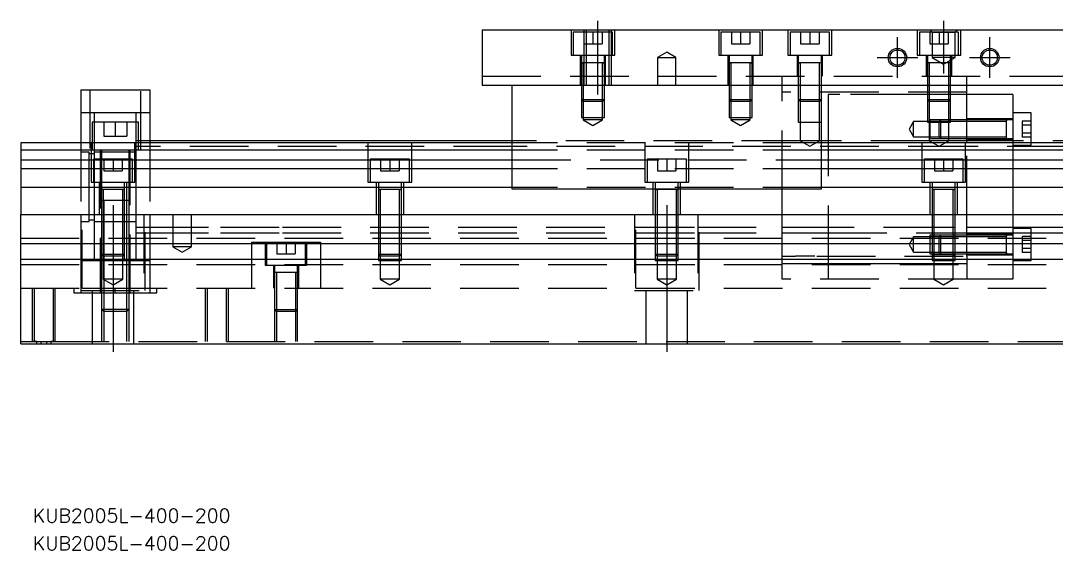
# Model space of a CAD drawing. Extents: x -20 to 621, y -278 to 102.
# Drawn here: x 0 to 224.4, y -277.5 to -162.8 of the extents above; entities that cross this region are included whole.
import ezdxf

# ---------------------------------------------------------------- set-up
doc = ezdxf.new("R2010")
doc.units = 0
doc.linetypes.add('CENTER', pattern=[50.8, 31.75, -6.35, 6.35, -6.35])
doc.linetypes.add('DASHED', pattern=[19.05, 12.7, -6.35])
doc.layers.get('0').update_dxf_attribs({"linetype": 'CONTINUOUS'})
doc.layers.add('CENTER', color=1, linetype='CENTER')
doc.styles.get("Standard").update_dxf_attribs({"font": 'txt.shx', "height": 3, "bigfont": 'bigfont.shx'})

# ---------------------------------------------------------------- blocks, each defined once
blk = doc.blocks.new('*U2')
at = {"color": 7, "linetype": 'CONTINUOUS'}
blk.add_text('KUB2005L-400-200', height=3, dxfattribs=at).set_placement((2.64, -277.54))
blk = doc.blocks.new('*U3')
at = {"color": 7, "linetype": 'CONTINUOUS'}
blk.add_text('KUB2005L-400-200', height=3, dxfattribs=at).set_placement((2.64, -271.53))

msp = doc.modelspace()

# ---------------------------------------------------------------- linework, layer by layer
at = {"color": 7, "linetype": 'CONTINUOUS'}
for p, q in [((100, -164.77), (100, -176.77)), ((100, -164.77), (300, -164.77)), ((100, -176.77), (300, -176.77)), ((106.5, -199.27), (106.5, -176.77)), ((173.5, -199.27), (173.5, -176.77)), ((205, -189.27), (205, -176.77)), ((13, -177.77), (13, -189.27)), ((13, -177.77), (28, -177.77)), ((28, -177.77), (28, -189.27)), ((215, -178.77), (205, -178.77)), ((215, -178.77), (215, -189.27)), ((219, -182.77), (215, -182.77)), ((219, -189.27), (219, -182.77)), ((106.5, -189.27), (0, -189.27)), ((0, -189.27), (0, -190.809608)), ((106.5, -188.77), (28, -188.77)), ((226.5, -189.27), (173.5, -189.27)), ((0, -190.809608), (0, -192.930392)), ((106.5, -190.809608), (0, -190.809608)), ((0, -192.930392), (106.5, -192.930392)), ((0, -192.930392), (0, -194.840532)), ((226.5, -190.809608), (173.5, -190.809608)), ((173.5, -192.930392), (226.5, -192.930392)), ((0, -194.840532), (0, -198.951934)), ((106.5, -194.840532), (0, -194.840532)), ((226.5, -194.840532), (173.5, -194.840532)), ((106.5, -198.951934), (0, -198.951934)), ((0, -198.951934), (0, -204.77)), ((173.5, -199.27), (106.5, -199.27)), ((226.5, -198.951934), (173.5, -198.951934)), ((17.9, -201.77), (17.499994, -201.77)), ((22.5, -201.77), (22.1, -201.77)), ((23.500006, -201.77), (22.5, -201.77)), ((0, -204.77), (400, -204.77)), ((0, -211.07), (0, -204.77)), ((213.6, -209.62), (213.6, -209.269994)), ((0, -211.07), (400, -211.07)), ((0, -214.47), (0, -211.07)), ((213.6, -213.270006), (213.6, -212.92)), ((0, -232.77), (0, -214.47)), ((0, -214.47), (400, -214.47)), ((18, -214.47), (18, -214.77)), ((0, -232.77), (400, -232.77))]:
    msp.add_line(p, q, dxfattribs=at)
at = {"color": 3, "linetype": 'DASHED'}
for p, q in [((119.25, -164.77), (119.25, -170.27)), ((128.25, -165.27), (119.75, -165.27)), ((119.75, -165.27), (119.75, -170.27)), ((122, -165.27), (122, -167.77)), ((122.000006, -164.77), (122.000006, -176.77)), ((122.5, -164.77), (122.5, -176.77)), ((124, -165.27), (124, -167.77)), ((126, -165.27), (126, -167.77)), ((127.5, -176.77), (127.5, -164.77)), ((127.999994, -176.77), (127.999994, -164.77)), ((128.25, -170.27), (128.25, -165.27)), ((128.75, -170.27), (128.75, -164.77)), ((151.25, -164.77), (151.25, -170.27)), ((160.25, -165.27), (151.75, -165.27)), ((151.75, -165.27), (151.75, -170.27)), ((154, -165.27), (154, -167.77)), ((156, -165.27), (156, -167.77)), ((158, -165.27), (158, -167.77)), ((160.25, -170.27), (160.25, -165.27)), ((160.75, -170.27), (160.75, -164.77)), ((166.25, -164.77), (166.25, -170.27)), ((175.25, -165.27), (166.75, -165.27)), ((166.75, -165.27), (166.75, -170.27)), ((169, -165.27), (169, -167.77)), ((171, -165.27), (171, -167.77)), ((173, -165.27), (173, -167.77)), ((175.25, -170.27), (175.25, -165.27)), ((175.75, -170.27), (175.75, -164.77)), ((194.25, -164.77), (194.25, -170.27)), ((203.25, -165.27), (194.75, -165.27)), ((194.75, -165.27), (194.75, -170.27)), ((197.5, -165.27), (197, -164.77)), ((197, -165.27), (197, -167.77)), ((197.5, -165.27), (197.5, -170.77)), ((197.5, -165.27), (202.5, -165.27)), ((199, -165.27), (199, -167.77)), ((201, -165.27), (201, -167.77)), ((202.5, -165.27), (203, -164.77)), ((202.5, -170.77), (202.5, -165.27)), ((203.25, -170.27), (203.25, -165.27)), ((203.75, -170.27), (203.75, -164.77)), ((122, -167.77), (124, -167.77)), ((124, -167.77), (126, -167.77)), ((154, -167.77), (156, -167.77)), ((156, -167.77), (158, -167.77)), ((169, -167.77), (171, -167.77)), ((171, -167.77), (173, -167.77)), ((197, -167.77), (199, -167.77)), ((199, -167.77), (201, -167.77)), ((119.25, -170.27), (128.75, -170.27)), ((121.25, -170.27), (121.25, -176.77)), ((121.5, -170.27), (121.5, -171.87)), ((126.5, -171.87), (126.5, -170.27)), ((126.75, -176.77), (126.75, -170.27)), ((140, -169.6153), (138, -170.77)), ((142, -170.77), (140, -169.6153)), ((151.25, -170.27), (160.75, -170.27)), ((153.25, -170.27), (153.25, -176.77)), ((153.5, -170.27), (153.5, -171.87)), ((158.5, -171.87), (158.5, -170.27)), ((158.75, -176.77), (158.75, -170.27)), ((166.25, -170.27), (175.75, -170.27)), ((168.25, -170.27), (168.25, -174.77)), ((168.5, -170.27), (168.5, -171.87)), ((173.5, -171.87), (173.5, -170.27)), ((173.75, -174.77), (173.75, -170.27)), ((194.25, -170.27), (203.75, -170.27)), ((196.25, -170.27), (196.25, -174.77)), ((196.5, -170.27), (196.5, -171.87)), ((201.5, -171.87), (201.5, -170.27)), ((201.75, -174.77), (201.75, -170.27)), ((121.5, -171.865), (121.5, -171.87)), ((121.5, -171.87), (121.757448, -171.87)), ((121.757468, -171.87), (121.5, -171.87)), ((121.5, -171.87), (121.5, -176.76998)), ((121.5, -171.87), (121.5, -171.875)), ((126.242552, -171.87), (121.757468, -171.87)), ((121.9, -171.87), (121.9, -176.76998)), ((126.1, -176.76998), (126.1, -171.87)), ((126.5, -171.87), (126.242552, -171.87)), ((126.242602, -171.87), (126.5, -171.87)), ((126.5, -171.87), (126.5, -171.865)), ((126.5, -176.76998), (126.5, -171.87)), ((126.5, -171.875), (126.5, -171.87)), ((138, -170.77), (140, -170.77)), ((138, -170.77), (138, -176.77)), ((140, -170.77), (142, -170.77)), ((142, -176.77), (142, -170.77)), ((153.5, -171.865), (153.5, -171.87)), ((153.5, -171.87), (153.757448, -171.87)), ((153.757468, -171.87), (153.5, -171.87)), ((153.5, -171.87), (153.5, -176.76998)), ((153.5, -171.87), (153.5, -171.875)), ((158.242552, -171.87), (153.757468, -171.87)), ((153.9, -171.87), (153.9, -176.76998)), ((158.1, -176.76998), (158.1, -171.87)), ((158.5, -171.87), (158.242552, -171.87)), ((158.242602, -171.87), (158.5, -171.87)), ((158.5, -171.87), (158.5, -171.865)), ((158.5, -176.76998), (158.5, -171.87)), ((158.5, -171.875), (158.5, -171.87)), ((168.5, -171.865), (168.5, -171.87)), ((168.5, -171.87), (168.757448, -171.87)), ((168.757468, -171.87), (168.5, -171.87)), ((168.5, -171.87), (168.5, -171.875)), ((168.5, -171.87), (168.5, -174.76998)), ((173.75, -171.87), (168.757468, -171.87)), ((168.9, -171.87), (168.9, -174.76998)), ((172.757468, -171.87), (172.5, -171.87)), ((173.1, -176.77), (173.1, -171.87)), ((173.5, -171.87), (173.5, -171.865)), ((173.5, -171.875), (173.5, -171.87)), ((173.5, -174.76998), (173.5, -171.87)), ((196.5, -171.865), (196.5, -171.87)), ((196.757468, -171.87), (196.5, -171.87)), ((196.5, -171.87), (196.5, -171.875)), ((196.5, -171.87), (196.5, -174.76998)), ((201.242552, -171.87), (196.757468, -171.87)), ((196.9, -171.87), (196.9, -174.76998)), ((202.5, -170.77), (197.5, -170.77)), ((197.5, -170.77), (200, -172.213376)), ((200, -172.213376), (202.5, -170.77)), ((201.1, -174.76998), (201.1, -171.87)), ((201.5, -171.87), (201.242552, -171.87)), ((201.5, -171.87), (201.5, -171.865)), ((201.5, -171.875), (201.5, -171.87)), ((201.5, -174.76998), (201.5, -171.87)), ((100, -174.77), (300, -174.77)), ((165, -176.77), (165, -174.77)), ((168.5, -174.77), (168.5, -176.77)), ((168.500006, -174.77), (168.500006, -176.77)), ((168.9, -174.77), (168.9, -176.77)), ((173.499994, -176.77), (173.499994, -174.77)), ((173.5, -176.77), (173.5, -174.77)), ((196.5, -174.77), (196.5, -176.77)), ((196.500006, -174.77), (196.500006, -176.77)), ((196.9, -174.77), (196.9, -176.77)), ((201.1, -176.77), (201.1, -174.77)), ((201.499994, -176.77), (201.499994, -174.77)), ((201.5, -176.77), (201.5, -174.77)), ((205, -176.77), (205, -174.77)), ((121.5, -176.77), (121.5, -179.87)), ((121.500006, -176.77), (121.500006, -179.870006)), ((121.9, -176.77), (121.9, -180.27)), ((126.1, -180.27), (126.1, -176.77)), ((126.499994, -179.870006), (126.499994, -176.77)), ((126.5, -179.87), (126.5, -176.77)), ((153.5, -176.77), (153.5, -179.87)), ((153.500006, -176.77), (153.500006, -179.870006)), ((153.9, -176.77), (153.9, -180.27)), ((158.1, -180.27), (158.1, -176.77)), ((158.499994, -179.870006), (158.499994, -176.77)), ((158.5, -179.87), (158.5, -176.77)), ((165, -199.27), (165, -176.77)), ((168.5, -176.77), (168.5, -179.87)), ((168.500006, -176.77), (168.500006, -179.870006)), ((168.9, -176.77), (168.9, -180.27)), ((173.1, -180.27), (173.1, -176.77)), ((173.499994, -179.870006), (173.499994, -176.77)), ((173.5, -179.87), (173.5, -176.77)), ((196.5, -176.77), (196.5, -179.87)), ((196.500006, -176.77), (196.500006, -179.870006)), ((196.9, -176.77), (196.9, -180.27)), ((201.1, -180.27), (201.1, -176.77)), ((201.499994, -179.870006), (201.499994, -176.77)), ((201.5, -179.87), (201.5, -176.77)), ((15, -177.77), (15, -190.77)), ((26, -190.77), (26, -177.77)), ((205, -178.27), (165, -178.27)), ((175, -178.77), (175, -180.27)), ((177.1, -178.77), (175, -178.77)), ((177.5, -178.77), (177.1, -178.77)), ((192.5, -178.77), (177.5, -178.77)), ((196.5, -178.77), (192.5, -178.77)), ((196.9, -178.77), (196.5, -178.77)), ((201.1, -178.77), (196.9, -178.77)), ((201.5, -178.77), (201.1, -178.77)), ((205, -178.77), (201.5, -178.77)), ((121.5, -179.87), (126.5, -179.87)), ((121.5, -179.87), (121.9, -180.27)), ((121.500006, -179.87002), (121.500006, -183.77)), ((126.1, -180.27), (121.9, -180.27)), ((121.9, -180.27002), (121.9, -183.77)), ((126.1, -180.27), (126.5, -179.87)), ((126.1, -183.77), (126.1, -180.27002)), ((126.499994, -183.77), (126.499994, -179.87002)), ((153.5, -179.87), (158.5, -179.87)), ((153.5, -179.87), (153.9, -180.27)), ((153.500006, -179.87002), (153.500006, -183.77)), ((158.1, -180.27), (153.9, -180.27)), ((153.9, -180.27002), (153.9, -183.77)), ((158.1, -180.27), (158.5, -179.87)), ((158.1, -183.77), (158.1, -180.27002)), ((158.499994, -183.77), (158.499994, -179.87002)), ((168.5, -179.87), (173.499994, -179.87)), ((168.5, -179.87), (168.9, -180.27)), ((168.500006, -179.87002), (168.500006, -184.77)), ((173.1, -180.27), (168.9, -180.27)), ((168.9, -180.27002), (168.9, -184.77)), ((172.9, -180.27), (172.500006, -180.27)), ((173.1, -180.27), (173.5, -179.87)), ((173.1, -184.77), (173.1, -180.27002)), ((173.499994, -180.27), (173.499994, -179.87002)), ((173.499994, -183.77), (173.499994, -180.27)), ((175, -180.27), (175, -183.77)), ((196.5, -179.87), (201.5, -179.87)), ((196.5, -179.87), (196.9, -180.27)), ((196.500006, -179.87002), (196.500006, -184.77)), ((201.1, -180.27), (196.9, -180.27)), ((196.9, -180.27002), (196.9, -184.77)), ((201.1, -180.27), (201.5, -179.87)), ((201.1, -184.77), (201.1, -180.27002)), ((201.499994, -184.77), (201.499994, -179.87002)), ((16, -182.77), (13, -182.77)), ((16, -184.77), (16, -182.77)), ((25, -182.77), (16, -182.77)), ((25, -184.77), (25, -182.77)), ((28, -182.77), (25, -182.77)), ((121.500006, -183.77), (126.499994, -183.77)), ((121.9, -183.77), (121.9, -184.27)), ((126.1, -184.27), (126.1, -183.77)), ((153.500006, -183.77), (158.499994, -183.77)), ((153.9, -183.77), (153.9, -184.27)), ((158.1, -184.27), (158.1, -183.77)), ((173.499994, -184.77), (173.499994, -183.77)), ((175, -183.77), (175, -214.47)), ((25.5, -184.77), (15.5, -184.77)), ((15.5, -184.77), (15.5, -189.27)), ((16, -189.27), (16, -184.77)), ((18, -184.77), (18, -187.77)), ((20.5, -184.77), (20.5, -187.77)), ((23, -184.77), (23, -187.77)), ((25, -189.27), (25, -184.77)), ((25.5, -189.27), (25.5, -184.77)), ((126.1, -184.27), (121.9, -184.27)), ((121.9, -184.27), (124, -185.482436)), ((124, -185.482436), (126.1, -184.27)), ((158.1, -184.27), (153.9, -184.27)), ((153.9, -184.27), (156, -185.482436)), ((156, -185.482436), (158.1, -184.27)), ((168.500006, -184.77), (173.499994, -184.77)), ((168.9, -184.77), (168.9, -188.77)), ((173.1, -188.77), (173.1, -184.77)), ((193.5, -184.62), (192.547372, -186.27)), ((193.5, -187.92), (193.5, -184.62)), ((197, -184.62), (193.5, -184.62)), ((196.500006, -184.77), (201.499994, -184.77)), ((196.9, -184.77), (196.9, -188.77)), ((197, -184.270006), (197, -188.269994)), ((199.34998, -184.270006), (197, -184.270006)), ((198.99998, -184.62), (197, -184.62)), ((199.35, -184.27), (199, -184.62)), ((199, -187.92), (199, -184.62)), ((205, -184.62), (199, -184.62)), ((199.35, -184.27), (199.35, -188.27)), ((205, -184.27), (199.35, -184.27)), ((205, -184.270006), (199.35, -184.270006)), ((201.1, -188.77), (201.1, -184.77)), ((215, -184.02), (205, -184.02)), ((207.5, -184.27), (205.00002, -184.27)), ((207.5, -184.62), (205.00002, -184.62)), ((213.605, -184.27), (207.5, -184.27)), ((213.6, -184.62), (207.5, -184.62)), ((215, -184.27), (213.595, -184.27)), ((213.6, -184.27), (213.6, -184.486668)), ((213.6, -188.27), (213.6, -184.27)), ((217, -184.53795), (217, -185.403974)), ((219, -184.53795), (217, -184.53795)), ((219, -185.403974), (217, -185.403974)), ((217, -185.403974), (217, -187.136026)), ((18, -187.77), (20.5, -187.77)), ((20.5, -187.77), (23, -187.77)), ((192.547372, -186.27), (193.5, -187.92)), ((193.5, -187.92), (197, -187.92)), ((197, -187.92), (198.99998, -187.92)), ((197, -188.269994), (199.34998, -188.269994)), ((199, -187.92), (205, -187.92)), ((199, -187.92), (199.35, -188.27)), ((199.35, -188.269994), (205, -188.269994)), ((199.35, -188.27), (205, -188.27)), ((205.00002, -187.92), (207.5, -187.92)), ((205.00002, -188.27), (207.5, -188.27)), ((207.5, -187.92), (213.6, -187.92)), ((207.5, -188.27), (213.605, -188.27)), ((213.595, -188.27), (215, -188.27)), ((217, -187.136026), (217, -188.00205)), ((219, -187.136026), (217, -187.136026)), ((219, -188.00205), (217, -188.00205)), ((13, -189.27), (13, -204.77)), ((15.25, -189.27), (15.25, -197.77)), ((15.5, -189.27), (15.5, -190.77)), ((16, -190.809608), (16, -189.27)), ((24.75, -197.77), (24.75, -189.27)), ((25.5, -188.77), (25, -188.77)), ((25, -190.809608), (25, -189.27)), ((25.5, -190.02), (25, -190.02)), ((28, -188.77), (25.5, -188.77)), ((25.5, -190.77), (25.5, -189.27)), ((28, -190.02), (25.5, -190.02)), ((28, -189.27), (28, -204.77)), ((106.5, -190.02), (28, -190.02)), ((75.25, -189.27), (75.25, -197.77)), ((84.75, -197.77), (84.75, -189.27)), ((168.9, -188.77), (106.5, -188.77)), ((173.5, -189.27), (106.5, -189.27)), ((205, -190.02), (106.5, -190.02)), ((135.25, -189.27), (135.25, -197.77)), ((144.75, -197.77), (144.75, -189.27)), ((173.1, -188.77), (168.9, -188.77)), ((168.9, -188.77), (171, -189.982436)), ((171, -189.982436), (173.1, -188.77)), ((174.99998, -188.77), (173.1, -188.77)), ((196.9, -188.77), (175, -188.77)), ((196.9, -188.770002), (175, -188.770006)), ((195.25, -189.27), (195.25, -197.77)), ((201.1, -188.77), (196.9, -188.77)), ((196.9, -188.77), (199, -189.982436)), ((199, -189.982436), (201.1, -188.77)), ((205, -188.77), (201.1, -188.77)), ((205, -188.770006), (201.1, -188.770002)), ((204.75, -197.77), (204.75, -189.27)), ((205, -188.52), (215, -188.52)), ((207.5, -188.77), (205, -188.77)), ((207.5, -188.770006), (205, -188.770006)), ((205, -204.77), (205, -189.27)), ((226.5, -190.02), (205, -190.02)), ((215, -188.77), (207.5, -188.77)), ((215, -188.770006), (207.5, -188.770006)), ((215, -189.27), (215, -199.27)), ((215, -189.77), (219, -189.77)), ((293.5, -188.77), (215.00002, -188.77)), ((219, -189.77), (219, -189.27)), ((14.85, -191.27), (13, -191.27)), ((14.85, -198.77), (14.85, -191.27)), ((16, -191.62), (14.85, -191.62)), ((15, -190.77), (26, -190.77)), ((24.25, -192.77), (15.75, -192.77)), ((15.75, -192.77), (15.75, -197.77)), ((16, -192.77), (16, -190.809608)), ((17.5, -191.27), (16, -191.27)), ((16, -197.77), (16, -192.77)), ((17.25, -190.77), (17.25, -221.77)), ((17.5, -190.77), (17.5, -192.77)), ((23.5, -191.27), (17.5, -191.27)), ((17.5, -192.77), (17.5, -197.77)), ((18, -192.77), (18, -195.27)), ((20, -192.77), (20, -195.27)), ((22, -192.77), (22, -195.27)), ((23.5, -192.77), (23.5, -190.77)), ((25, -191.27), (23.5, -191.27)), ((23.5, -197.77), (23.5, -192.77)), ((23.75, -221.77), (23.75, -190.77)), ((24.25, -197.77), (24.25, -192.77)), ((25, -198.77), (25, -190.809608)), ((84.25, -192.77), (75.75, -192.77)), ((75.75, -192.77), (75.75, -197.77)), ((78, -192.77), (78, -195.27)), ((80, -192.77), (80, -195.27)), ((82, -192.77), (82, -195.27)), ((84.25, -197.77), (84.25, -192.77)), ((173.5, -190.809608), (106.5, -190.809608)), ((106.5, -192.930392), (173.5, -192.930392)), ((144.25, -192.77), (135.75, -192.77)), ((135.75, -192.77), (135.75, -197.77)), ((138, -192.77), (138, -195.27)), ((140, -192.77), (140, -195.27)), ((142, -192.77), (142, -195.27)), ((144.25, -197.77), (144.25, -192.77)), ((204.25, -192.77), (195.75, -192.77)), ((195.75, -192.77), (195.75, -197.77)), ((198, -192.77), (198, -195.27)), ((200, -192.77), (200, -195.27)), ((202, -192.77), (202, -195.27)), ((204.25, -197.77), (204.25, -192.77)), ((173.5, -194.840532), (106.5, -194.840532)), ((18, -195.27), (20, -195.27)), ((20, -195.27), (22, -195.27)), ((78, -195.27), (80, -195.27)), ((80, -195.27), (82, -195.27)), ((138, -195.27), (140, -195.27)), ((140, -195.27), (142, -195.27)), ((198, -195.27), (200, -195.27)), ((200, -195.27), (202, -195.27)), ((14.85, -204.77), (14.85, -198.77)), ((15.25, -197.77), (24.75, -197.77)), ((16, -198.77), (16, -197.77)), ((16, -204.77), (16, -198.77)), ((17, -197.77), (17, -204.77)), ((17.5, -197.77), (17.5, -199.37)), ((17.5, -199.365), (17.5, -199.37)), ((17.757468, -199.37), (17.5, -199.37)), ((17.5, -199.37), (17.5, -199.375)), ((17.5, -199.37), (17.5, -204.76998)), ((22.242552, -199.37), (17.757468, -199.37)), ((17.9, -199.37), (17.9, -204.76998)), ((22.1, -204.76998), (22.1, -199.37)), ((22.5, -199.37), (22.242552, -199.37)), ((22.5, -199.37), (22.5, -197.77)), ((22.5, -199.37), (22.5, -199.365)), ((22.5, -199.375), (22.5, -199.37)), ((22.5, -204.76998), (22.5, -199.37)), ((23, -204.77), (23, -197.77)), ((23.5, -201.77), (23.5, -197.77)), ((25, -204.77), (25, -198.77)), ((75.25, -197.77), (84.75, -197.77)), ((77, -197.77), (77, -204.77)), ((77.5, -197.77), (77.5, -199.37)), ((77.5, -199.365), (77.5, -199.37)), ((77.5, -199.37), (77.757448, -199.37)), ((77.757468, -199.37), (77.5, -199.37)), ((77.5, -199.37), (77.5, -199.375)), ((77.5, -199.37), (77.5, -204.76998)), ((82.242552, -199.37), (77.757468, -199.37)), ((77.9, -199.37), (77.9, -204.76998)), ((82.1, -204.76998), (82.1, -199.37)), ((82.5, -199.37), (82.242552, -199.37)), ((82.242602, -199.37), (82.5, -199.37)), ((82.5, -199.37), (82.5, -197.77)), ((82.5, -199.37), (82.5, -199.365)), ((82.5, -199.375), (82.5, -199.37)), ((82.5, -204.76998), (82.5, -199.37)), ((83, -204.77), (83, -197.77)), ((173.5, -198.951934), (106.5, -198.951934)), ((135.25, -197.77), (144.75, -197.77)), ((137, -197.77), (137, -204.77)), ((137.5, -197.77), (137.5, -199.37)), ((137.5, -199.365), (137.5, -199.37)), ((137.5, -199.37), (137.757448, -199.37)), ((137.757468, -199.37), (137.5, -199.37)), ((137.5, -199.37), (137.5, -199.375)), ((137.5, -199.37), (137.5, -204.76998)), ((142.242552, -199.37), (137.757468, -199.37)), ((137.9, -199.37), (137.9, -204.76998)), ((142.1, -204.76998), (142.1, -199.37)), ((142.5, -199.37), (142.242552, -199.37)), ((142.242602, -199.37), (142.5, -199.37)), ((142.5, -199.37), (142.5, -197.77)), ((142.5, -199.37), (142.5, -199.365)), ((142.5, -199.375), (142.5, -199.37)), ((142.5, -204.76998), (142.5, -199.37)), ((143, -204.77), (143, -197.77)), ((165, -204.77), (165, -199.27)), ((195.25, -197.77), (204.75, -197.77)), ((197, -197.77), (197, -204.77)), ((197.5, -197.77), (197.5, -199.37)), ((197.5, -199.365), (197.5, -199.37)), ((197.5, -199.37), (197.757448, -199.37)), ((197.757468, -199.37), (197.5, -199.37)), ((197.5, -199.37), (197.5, -199.375)), ((197.5, -199.37), (197.5, -204.76998)), ((202.242552, -199.37), (197.757468, -199.37)), ((197.9, -199.37), (197.9, -204.76998)), ((202.1, -204.76998), (202.1, -199.37)), ((202.5, -199.37), (202.242552, -199.37)), ((202.242602, -199.37), (202.5, -199.37)), ((202.5, -199.37), (202.5, -197.77)), ((202.5, -199.37), (202.5, -199.365)), ((202.5, -199.375), (202.5, -199.37)), ((202.5, -204.76998), (202.5, -199.37)), ((203, -204.77), (203, -197.77)), ((215, -199.27), (215, -204.77)), ((17.849602, -201.77), (17.5, -201.77)), ((17.899998, -201.77), (17.849602, -201.77)), ((22.10048, -201.77), (17.899998, -201.77)), ((18, -201.77), (18, -204.76998)), ((22.500272, -201.77), (22.10048, -201.77)), ((23.15035, -201.77), (22.500272, -201.77)), ((23.5, -201.77), (23.15035, -201.77)), ((23.5, -201.77), (23.5, -201.765)), ((23.5, -204.77), (23.5, -201.77)), ((23.5, -201.775), (23.5, -201.77)), ((13, -204.77), (13, -211.07)), ((13, -204.77), (13, -221.27)), ((13, -206.27), (14.85, -206.27)), ((13.291796, -220.77), (13.291796, -204.77)), ((14.85, -206.27), (14.85, -204.77)), ((14.85, -205.92), (16, -205.92)), ((16, -211.07), (16, -204.77)), ((16, -206.27), (17.5, -206.27)), ((17.5, -204.77), (17.5, -211.07)), ((17.5, -206.27), (17.9, -206.27)), ((17.500006, -204.77), (17.500006, -211.07)), ((17.9, -204.77), (17.9, -211.07)), ((17.9, -204.77), (17.9, -213.77)), ((17.9, -206.27), (18, -206.27)), ((18, -204.77), (18, -213.77)), ((18, -206.27), (22.1, -206.27)), ((22.1, -211.07), (22.1, -204.77)), ((22.1, -206.27), (22.5, -206.27)), ((22.499994, -211.07), (22.499994, -204.77)), ((22.5, -211.07), (22.5, -204.77)), ((22.5, -206.27), (23, -206.27)), ((23, -211.07), (23, -204.77002)), ((23, -206.27), (23.5, -206.27)), ((23.5, -211.07), (23.5, -204.77)), ((23.5, -206.27), (25, -206.27)), ((25, -211.07), (25, -204.77)), ((26.708204, -204.77), (26.708204, -220.77)), ((27, -221.27), (27, -204.77)), ((28, -204.77), (28, -211.07)), ((33, -204.77), (33, -211.77)), ((37, -211.77), (37, -204.77)), ((77.5, -204.77), (77.5, -211.07)), ((77.500006, -204.77), (77.500006, -211.07)), ((77.9, -204.77), (77.9, -211.07)), ((82.1, -211.07), (82.1, -204.77)), ((82.499994, -211.07), (82.499994, -204.77)), ((82.5, -211.07), (82.5, -204.77)), ((133, -204.77), (133, -221.27)), ((133.291796, -220.77), (133.291796, -204.77)), ((137.5, -204.77), (137.5, -211.07)), ((137.500006, -204.77), (137.500006, -211.07)), ((137.9, -204.77), (137.9, -211.07)), ((142.1, -211.07), (142.1, -204.77)), ((142.499994, -211.07), (142.499994, -204.77)), ((142.5, -211.07), (142.5, -204.77)), ((146.708204, -204.77), (146.708204, -220.77)), ((147, -221.27), (147, -204.77)), ((165, -211.07), (165, -204.77)), ((197.5, -204.77), (197.5, -211.07)), ((197.500006, -204.77), (197.500006, -211.07)), ((197.9, -204.77), (197.9, -211.07)), ((202.1, -211.07), (202.1, -204.77)), ((202.499994, -211.07), (202.499994, -204.77)), ((202.5, -211.07), (202.5, -204.77)), ((205, -211.07), (205, -204.77)), ((215, -204.77), (215, -211.07)), ((25, -207.52), (28, -207.52)), ((28, -207.52), (43.291796, -207.52)), ((43.291796, -207.52), (56.708204, -207.52)), ((56.708204, -207.52), (133.291796, -207.52)), ((77.5, -207.52), (77.9, -207.52)), ((77.9, -207.52), (82.1, -207.52)), ((82.1, -207.52), (82.5, -207.52)), ((133.291796, -207.52), (146.708204, -207.52)), ((137.5, -207.52), (137.9, -207.52)), ((137.9, -207.52), (142.1, -207.52)), ((142.1, -207.52), (142.5, -207.52)), ((146.708204, -207.52), (165, -207.52)), ((165, -207.52), (167.5, -207.52)), ((167.5, -207.52), (167.9, -207.52)), ((167.9, -207.52), (205, -207.52)), ((197.5, -207.52), (197.9, -207.52)), ((197.9, -207.52), (202.1, -207.52)), ((202.1, -207.52), (202.5, -207.52)), ((205, -207.52), (215, -207.52)), ((215, -207.52), (253.291796, -207.52)), ((219, -207.77), (215, -207.77)), ((219, -211.07), (219, -207.77)), ((0, -209.92), (400, -209.92)), ((25, -208.77), (28, -208.77)), ((28, -208.77), (43.291796, -208.77)), ((43.291796, -208.77), (56.708204, -208.77)), ((50, -210.77), (50, -211.07)), ((50, -210.77), (56.708204, -210.77)), ((53, -210.77), (53, -215.77)), ((53.25, -210.77), (53.25, -211.07)), ((55.5, -210.77), (55.5, -213.27)), ((56.708204, -208.77), (133.291796, -208.77)), ((56.708204, -210.77), (65, -210.77)), ((57.5, -210.77), (57.5, -213.27)), ((59.5, -210.77), (59.5, -213.27)), ((61.75, -211.07), (61.75, -210.77)), ((62, -215.77), (62, -210.77)), ((65, -210.77), (65, -211.07)), ((77.5, -208.77), (77.9, -208.77)), ((77.9, -208.77), (82.1, -208.77)), ((82.1, -208.77), (82.5, -208.77)), ((133.291796, -208.77), (146.708204, -208.77)), ((137.5, -208.77), (137.9, -208.77)), ((137.9, -208.77), (142.1, -208.77)), ((142.1, -208.77), (142.5, -208.77)), ((146.708204, -208.77), (165, -208.77)), ((165, -208.77), (167.5, -208.77)), ((167.5, -208.77), (167.9, -208.77)), ((167.9, -208.77), (174.99998, -208.77)), ((175, -208.769994), (205, -208.769994)), ((175, -208.77), (205, -208.77)), ((193.5, -209.62), (192.547372, -211.27)), ((193.5, -212.92), (193.5, -209.62)), ((197, -209.62), (193.5, -209.62)), ((197, -209.270006), (197, -213.269994)), ((199.34998, -209.270006), (197, -209.270006)), ((198.99998, -209.62), (197, -209.62)), ((197.5, -208.77), (197.9, -208.77)), ((197.9, -208.77), (202.1, -208.77)), ((199.35, -209.27), (199, -209.62)), ((199, -212.92), (199, -209.62)), ((205, -209.62), (199, -209.62)), ((199.35, -209.27), (199.35, -213.27)), ((205, -209.27), (199.35, -209.27)), ((205, -209.270006), (199.35, -209.270006)), ((202.1, -208.77), (202.5, -208.77)), ((205, -208.769994), (215, -208.769994)), ((205, -208.77), (215, -208.77)), ((215, -209.02), (205, -209.02)), ((213.605, -209.27), (205.00002, -209.27)), ((213.6, -209.62), (205.00002, -209.62)), ((215, -209.27), (213.595, -209.27)), ((213.6, -209.27), (213.6, -209.486668)), ((213.6, -209.486708), (213.6, -209.27)), ((213.6, -209.27), (213.6, -209.486668)), ((213.6, -209.486708), (213.6, -209.27)), ((213.6, -211.06999), (213.6, -209.486708)), ((215.00002, -208.77), (219, -208.77)), ((217, -209.53795), (217, -210.403974)), ((219, -209.53795), (217, -209.53795)), ((219, -210.403974), (217, -210.403974)), ((217, -210.403974), (217, -212.136026)), ((219, -208.77), (253.291796, -208.77)), ((13, -211.07), (13, -214.47)), ((16, -214.47), (16, -211.07)), ((17.5, -211.07), (17.5, -213.37)), ((17.500006, -211.07), (17.500006, -213.370006)), ((22.1, -213.77), (22.1, -211.07)), ((22.499994, -213.370006), (22.499994, -211.07)), ((22.5, -213.37), (22.5, -211.07)), ((23, -214.47), (23, -211.07)), ((23.5, -214.47), (23.5, -211.07)), ((25, -214.47), (25, -211.07)), ((28, -211.07), (28, -214.47)), ((37, -211.77), (33, -211.77)), ((33, -211.77), (35, -212.9247)), ((35, -212.9247), (37, -211.77)), ((50, -211.07), (50, -214.47)), ((53.25, -211.07), (53.25, -214.47)), ((61.75, -214.47), (61.75, -211.07)), ((65, -211.07), (65, -214.47)), ((77.5, -211.07), (77.5, -213.37)), ((77.500006, -211.07), (77.500006, -213.370006)), ((77.9, -211.07), (77.9, -213.77)), ((82.1, -213.77), (82.1, -211.07)), ((82.499994, -213.370006), (82.499994, -211.07)), ((82.5, -213.37), (82.5, -211.07)), ((137.5, -211.07), (137.5, -213.37)), ((137.500006, -211.07), (137.500006, -213.370006)), ((137.9, -211.07), (137.9, -213.77)), ((142.1, -213.77), (142.1, -211.07)), ((142.499994, -213.370006), (142.499994, -211.07)), ((142.5, -213.37), (142.5, -211.07)), ((165, -213.77), (165, -211.07)), ((192.547372, -211.27), (193.5, -212.92)), ((193.5, -212.92), (197, -212.92)), ((197, -212.92), (198.99998, -212.92)), ((197.5, -211.07), (197.5, -213.37)), ((197.500006, -211.07), (197.500006, -213.370006)), ((197.9, -211.07), (197.9, -213.77)), ((199, -212.92), (205, -212.92)), ((199, -212.92), (199.35, -213.27)), ((202.1, -213.77), (202.1, -211.07)), ((202.499994, -213.370006), (202.499994, -211.07)), ((202.5, -213.37), (202.5, -211.07)), ((205, -213.77), (205, -211.07)), ((205.00002, -212.92), (213.6, -212.92)), ((213.6, -213.053332), (213.6, -211.06999)), ((213.6, -213.053292), (213.6, -213.27)), ((213.6, -213.27), (213.6, -213.053332)), ((215, -211.07), (215, -214.47)), ((219, -212.136026), (217, -212.136026)), ((217, -212.136026), (217, -213.00205)), ((219, -213.00205), (217, -213.00205)), ((219, -214.47), (219, -211.07)), ((13, -214.47), (13, -221.77)), ((13, -214.77), (16, -214.77)), ((16, -214.77), (16, -214.47)), ((16, -214.77), (17.500006, -214.77)), ((17.5, -213.37), (22.5, -213.37)), ((17.5, -213.37), (17.9, -213.77)), ((17.5, -214.77002), (17.5, -221.76998)), ((17.500006, -213.37002), (17.500006, -214.47)), ((17.500006, -214.47), (17.500006, -214.77)), ((17.500006, -214.77), (22.499994, -214.77)), ((22.1, -213.77), (17.9, -213.77)), ((17.9, -213.77002), (17.9, -214.77)), ((17.9, -214.77), (17.9, -218.77)), ((18, -213.77), (18, -214.47)), ((18, -214.77), (18, -221.76998)), ((22.1, -213.77), (22.5, -213.37)), ((22.1, -214.77), (22.1, -213.77002)), ((22.1, -218.77), (22.1, -214.77)), ((22.499994, -214.47), (22.499994, -213.37002)), ((22.499994, -214.77), (22.499994, -214.47)), ((22.499994, -214.77), (23, -214.77)), ((23, -221.76998), (23, -214.47)), ((23, -214.77), (23.5, -214.77)), ((23.5, -221.76998), (23.5, -214.47)), ((23.5, -214.77), (25, -214.77)), ((25, -214.77), (25, -214.47)), ((25, -214.77), (28, -214.77)), ((28, -214.47), (28, -221.77)), ((50, -214.47), (50, -220.77)), ((53.25, -214.47), (53.25, -215.77)), ((55.5, -213.27), (57.5, -213.27)), ((57.5, -213.27), (59.5, -213.27)), ((61.75, -215.77), (61.75, -214.47)), ((65, -214.47), (65, -220.77)), ((77.5, -213.37), (82.5, -213.37)), ((77.5, -213.37), (77.9, -213.77)), ((77.500006, -213.37002), (77.500006, -214.47)), ((77.500006, -214.47), (77.500006, -214.77)), ((77.500006, -214.77), (82.499994, -214.77)), ((82.1, -213.77), (77.9, -213.77)), ((77.9, -213.77002), (77.9, -214.77)), ((77.9, -214.77), (77.9, -218.77)), ((82.1, -213.77), (82.5, -213.37)), ((82.1, -214.77), (82.1, -213.77002)), ((82.1, -218.77), (82.1, -214.77)), ((82.499994, -214.47), (82.499994, -213.37002)), ((82.499994, -214.77), (82.499994, -214.47)), ((137.5, -213.37), (142.5, -213.37)), ((137.5, -213.37), (137.9, -213.77)), ((137.500006, -213.37002), (137.500006, -214.47)), ((137.500006, -214.47), (137.500006, -214.77)), ((137.500006, -214.77), (142.499994, -214.77)), ((142.1, -213.77), (137.9, -213.77)), ((137.9, -213.77002), (137.9, -214.77)), ((137.9, -214.77), (137.9, -218.77)), ((142.1, -213.77), (142.5, -213.37)), ((142.1, -214.77), (142.1, -213.77002)), ((142.1, -218.77), (142.1, -214.77)), ((142.499994, -214.47), (142.499994, -213.37002)), ((142.499994, -214.77), (142.499994, -214.47)), ((165, -213.77), (167.500006, -213.77)), ((165, -214.47), (165, -213.77)), ((165, -218.77), (165, -214.47)), ((165, -215.39077), (205, -215.39077)), ((165, -215.39077), (175, -215.39077)), ((167.500006, -213.77), (167.9, -213.77)), ((172.1, -213.77), (167.9, -213.77)), ((172.499994, -213.77), (205, -213.77)), ((175, -214.47), (175, -218.77)), ((175, -215.39077), (205, -215.39077)), ((197, -213.269994), (199.34998, -213.269994)), ((197.5, -213.37), (202.5, -213.37)), ((197.5, -213.37), (197.9, -213.77)), ((197.500006, -213.37002), (197.500006, -214.47)), ((197.500006, -214.47), (197.500006, -214.77)), ((197.500006, -214.77), (202.499994, -214.77)), ((202.1, -213.77), (197.9, -213.77)), ((197.9, -213.77002), (197.9, -214.77)), ((197.9, -214.77), (197.9, -218.77)), ((199.35, -213.269994), (205, -213.269994)), ((199.35, -213.27), (205, -213.27)), ((202.1, -213.77), (202.5, -213.37)), ((202.1, -214.77), (202.1, -213.77002)), ((202.1, -218.77), (202.1, -214.77)), ((202.499994, -214.47), (202.499994, -213.37002)), ((202.499994, -214.77), (202.499994, -214.47)), ((205, -213.52), (215, -213.52)), ((205, -213.77), (205, -214.47)), ((205, -214.47), (205, -218.77)), ((205.00002, -213.27), (213.6, -213.27)), ((213.595, -213.27), (213.6, -213.27)), ((213.6, -213.27), (213.605, -213.27)), ((213.6, -213.27), (215, -213.27)), ((215, -214.47), (215, -218.77)), ((215, -214.77), (219, -214.77)), ((219, -214.77), (219, -214.47)), ((0, -215.62), (400, -215.62)), ((53, -215.77), (62, -215.77)), ((54.75, -215.77), (54.75, -220.77)), ((55, -215.77), (55, -217.37)), ((55, -217.365), (55, -217.37)), ((55.257468, -217.37), (55, -217.37)), ((55, -217.37), (55, -220.76998)), ((55, -217.37), (55, -217.375)), ((56.70803, -217.37), (55.257468, -217.37)), ((55.4, -217.37), (55.4, -220.76998)), ((59.742552, -217.37), (56.70803, -217.37)), ((59.6, -220.76998), (59.6, -217.37)), ((60, -217.37), (59.742552, -217.37)), ((60, -217.37), (60, -215.77)), ((60, -217.37), (60, -217.365)), ((60, -220.76998), (60, -217.37)), ((60, -217.375), (60, -217.37)), ((60.25, -220.77), (60.25, -215.77)), ((22.1, -218.77), (17.9, -218.77)), ((17.9, -218.77), (20, -219.982436)), ((20, -219.982436), (22.1, -218.77)), ((82.1, -218.77), (77.9, -218.77)), ((77.9, -218.77), (80, -219.982436)), ((80, -219.982436), (82.1, -218.77)), ((142.1, -218.77), (137.9, -218.77)), ((137.9, -218.77), (140, -219.982436)), ((140, -219.982436), (142.1, -218.77)), ((205, -218.77), (165, -218.77)), ((202.1, -218.77), (197.9, -218.77)), ((197.9, -218.77), (200, -219.982436)), ((200, -219.982436), (202.1, -218.77)), ((215, -218.77), (205, -218.77)), ((0, -220.77), (343.291796, -220.77)), ((2.500006, -220.77), (2.500006, -232.27)), ((2.9, -220.77), (7.1, -220.77)), ((2.9, -220.77), (2.9, -232.27)), ((7.1, -232.27), (7.1, -220.77)), ((7.499994, -232.27), (7.499994, -220.77)), ((11.5, -220.77), (11.5, -221.77)), ((11.5, -221.77), (20.5, -221.77)), ((13, -221.27), (27, -221.27)), ((13.291796, -220.77), (26.708204, -220.77)), ((15.5, -221.27), (15.5, -232.77)), ((17.5, -221.77), (17.5, -225.27)), ((17.500006, -221.77), (17.500006, -225.270006)), ((18, -221.77), (18, -225.77)), ((20.5, -221.77), (20.5, -220.77)), ((20.5, -221.77), (20.5, -220.77)), ((20.5, -221.77), (29.5, -221.77)), ((23, -225.77), (23, -221.77)), ((23.499994, -225.270006), (23.499994, -221.77)), ((23.5, -225.27), (23.5, -221.77)), ((24.5, -232.77), (24.5, -221.27)), ((29.5, -221.77), (29.5, -220.77)), ((40.000006, -220.77), (40.000006, -232.27)), ((40.4, -220.77), (40.4, -232.27)), ((44.6, -232.27), (44.6, -220.77)), ((44.999994, -232.27), (44.999994, -220.77)), ((55, -220.77), (55, -225.37)), ((55.000006, -220.77), (55.000006, -225.370006)), ((55.4, -220.77), (55.4, -225.77)), ((59.6, -225.77), (59.6, -220.77)), ((59.999994, -225.370006), (59.999994, -220.77)), ((60, -225.37), (60, -220.77)), ((133, -221.27), (147, -221.27)), ((133.291796, -220.77), (146.708204, -220.77)), ((135.5, -221.27), (135.5, -232.77)), ((144.5, -232.77), (144.5, -221.27)), ((17.5, -225.27), (23.5, -225.27)), ((17.5, -225.27), (18, -225.77)), ((17.500006, -225.27002), (17.500006, -232.27)), ((23, -225.77), (18, -225.77)), ((18, -225.77002), (18, -232.27)), ((23, -225.77), (23.5, -225.27)), ((23, -232.27), (23, -225.77002)), ((23.499994, -232.27), (23.499994, -225.27002)), ((55, -225.37), (60, -225.37)), ((55, -225.37), (55.4, -225.77)), ((55.000006, -225.37002), (55.000006, -232.27)), ((59.6, -225.77), (55.4, -225.77)), ((55.4, -225.77002), (55.4, -232.27)), ((59.6, -225.77), (60, -225.37)), ((59.6, -232.27), (59.6, -225.77002)), ((59.999994, -232.27), (59.999994, -225.37002)), ((0, -232.27), (3.500008, -232.27)), ((3.500008, -232.27), (2.500006, -232.27)), ((3.500008, -232.77), (3.500008, -232.27)), ((3.500008, -232.27), (4.359688, -232.27)), ((4.359688, -232.27), (5.640312, -232.27)), ((4.359688, -232.27), (4.359688, -232.77)), ((5.640312, -232.77), (5.640312, -232.27)), ((5.640312, -232.27), (6.499992, -232.27)), ((7.499994, -232.27), (6.499992, -232.27)), ((6.499992, -232.27), (6.499992, -232.77)), ((6.499992, -232.27), (400, -232.27))]:
    msp.add_line(p, q, dxfattribs=at)
at = {"color": 3, "linetype": 'CONTINUOUS'}
for centre in [(190, -170.77), (210, -170.77)]:
    msp.add_circle(centre, 2, dxfattribs=at)
at = {"color": 7, "linetype": 'CONTINUOUS'}
for centre in [(190, -170.77), (210, -170.77)]:
    msp.add_circle(centre, 1.65, dxfattribs=at)
at = {"layer": 'CENTER', "color": 1, "linetype": 'CENTER'}
for p, q in [((125, -162.77), (125, -178.77)), ((200, -162.77), (200, -174.213376)), ((190, -175.17), (190, -166.37)), ((210, -175.17), (210, -166.37)), ((185.6, -170.77), (194.4, -170.77)), ((205.6, -170.77), (214.4, -170.77)), ((20, -202.77), (20, -234.77)), ((140, -202.77), (140, -234.77))]:
    msp.add_line(p, q, dxfattribs=at)

# ---------------------------------------------------------------- block references
at = {"color": 7, "linetype": 'CONTINUOUS'}
for name in ['*U3', '*U2']:
    msp.add_blockref(name, (0, 0), dxfattribs=at)

doc.saveas('drawing.dxf')
